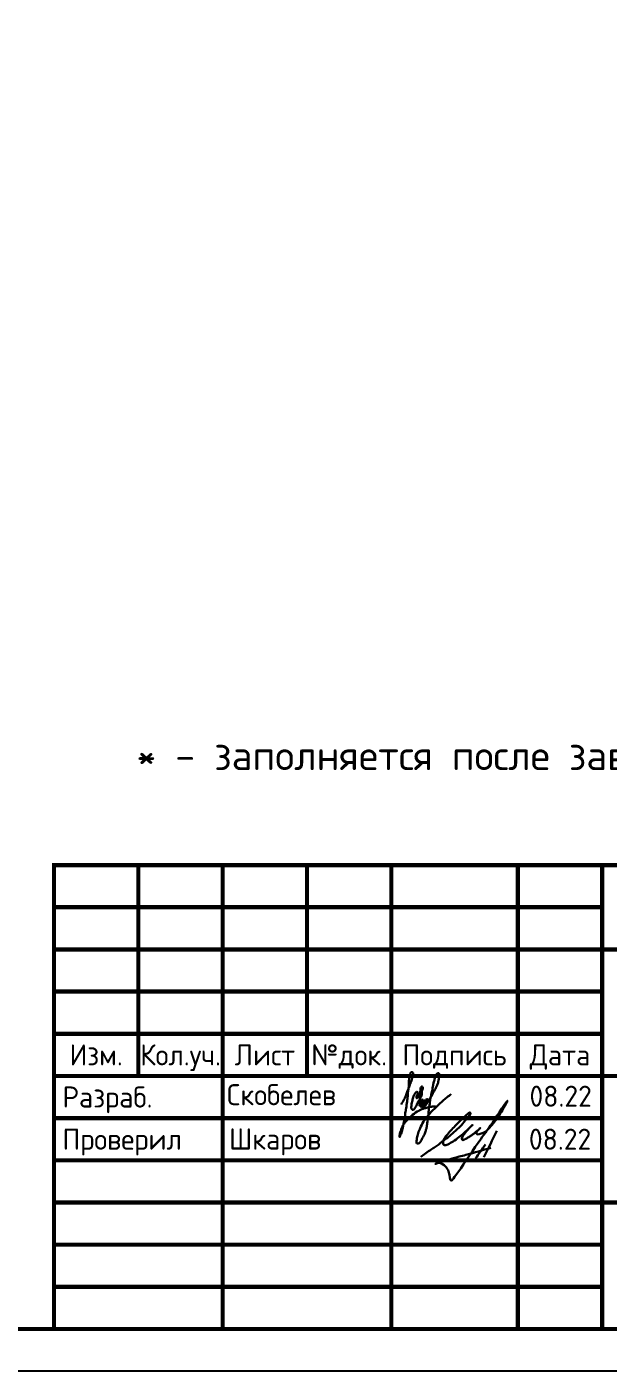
# Model space of a CAD drawing. Header units: millimetres. Extents: x 2079 to 5812, y 229 to 1012.
# Drawn here: x 4671.9 to 4740.8, y 591.7 to 751.1 of the extents above; entities that cross this region are included whole.
import ezdxf
from ezdxf.enums import TextEntityAlignment as Align

# ---------------------------------------------------------------- set-up
doc = ezdxf.new("R2010")
doc.units = ezdxf.units.MM
doc.layers.add('M-EQPM', color=50, linetype='Continuous', lineweight=18)
doc.styles.add('-ISOCPEUR-', font='isocpeur.ttf')
doc.styles.get("Standard").update_dxf_attribs({"font": 'GOST Common.ttf'})

# ---------------------------------------------------------------- blocks, each defined once
blk = doc.blocks.new('*U137')
blk.add_lwpolyline([(0, 123), (297, 123), (297, -297), (0, -297)], close=True)
at = {"const_width": 0.5}
blk.add_lwpolyline([(20, 118), (292, 118), (292, -292), (20, -292)], close=True, dxfattribs=at)
for points in [[(107, -292), (107, -237), (292, -237)], [(117, -237), (117, -262)], [(127, -237), (127, -292)], [(137, -237), (137, -262)], [(147, -237), (147, -292)], [(162, -237), (162, -292)], [(172, -237), (172, -292)], [(107, -242), (172, -242)], [(107, -247), (172, -247)], [(172, -247), (292, -247)], [(107, -252), (172, -252)], [(107, -257), (172, -257)], [(107, -262), (292, -262)], [(107, -267), (172, -267)], [(107, -272), (172, -272)], [(107, -277), (172, -277)], [(172, -277), (292, -277)], [(107, -282), (172, -282)], [(107, -287), (172, -287)]]:
    blk.add_lwpolyline(points, dxfattribs=at)
for s, p in [('Изм.', (112, -259.5)), ('Кол.уч.', (122, -259.5)), ('Лист', (132, -259.5)), ('№док.', (142, -259.5)), ('Подпись', (154.5, -259.5)), ('Дата', (167, -259.5))]:
    blk.add_text(s, height=2.5).set_placement(p, align=Align.MIDDLE_CENTER)
for s, p in [('Разраб.', (108, -264.5)), ('Проверил', (108, -269.5))]:
    blk.add_text(s, height=2.5).set_placement(p, align=Align.MIDDLE_LEFT)
blk.add_attdef('РАЗРАБОТАЛ', text='', height=2.5).set_placement((127.5, -264.22), align=Align.MIDDLE_LEFT)
at = {"flags": 8}
for tag, height, p in [('ДАТА', 2.5, (167.07, -264.4)), ('ЛИСТ', 3, (263.39, -271.92)), ('ЛИСТОВ', 3, (280.89, -271.92)), ('ФОРМАТ', 3, (257.97, -294.75))]:
    blk.add_attdef(tag, text='', height=height, dxfattribs=at).set_placement(p, align=Align.MIDDLE_CENTER)
blk.add_attdef('ПРОВЕРИЛ', (127.75, -270.73), '', height=2.5)
for tag, p in [('ТЕПЛОВЫЕ_СЕТИ_001', (193.44, -271)), ('ИМЯ_ЧЕРТЕЖА_001', (195.09, -285.55))]:
    blk.add_attdef(tag, p, '', height=3, dxfattribs=at)
blk = doc.blocks.new('Skobelev')
at = {"color": 177, "lineweight": 30, "true_color": 0x293189}
for points in [[(-1.68, -0.45), (-1.4, 0.04), (-1.22, 0.44), (-1.09, 0.78), (-1, 1.03), (-0.84, 1.44), (-0.74, 1.72), (-0.66, 2.01), (-0.6, 2.25), (-0.63, 2.46), (-0.71, 2.49), (-0.8, 2.44), (-0.87, 2.29), (-0.92, 2.05), (-0.97, 1.72), (-0.98, 1.38), (-1, 1.03), (-1.06, 0.66), (-1.08, 0.32), (-1.14, -0.18), (-1.22, -0.78), (-1.3, -1.21), (-1.35, -1.71), (-1.46, -2.17), (-1.52, -2.5), (-1.59, -2.81), (-1.65, -3.01), (-1.72, -3.2), (-1.78, -3.36), (-1.81, -3.4), (-1.83, -3.37), (-1.82, -3.24), (-1.79, -3.08), (-1.71, -2.85), (-1.66, -2.67), (-1.56, -2.43), (-1.36, -2.11), (-1.14, -1.87), (-0.64, -1.39), (-0.06, -1.01), (0.2, -0.88), (0.45, -0.79), (0.8, -0.7), (1.15, -0.64), (1.5, -0.65)], [(-0.21, 0.42), (-0.23, 0.43), (-0.26, 0.38), (-0.27, 0.3), (-0.27, 0.19), (-0.26, 0.12), (-0.2, 0.17), (-0.17, 0.3), (-0.15, 0.42), (-0.16, 0.56), (-0.21, 0.69), (-0.34, 0.65), (-0.44, 0.53), (-0.55, 0.31), (-0.63, 0.09), (-0.66, -0.09), (-0.71, -0.29), (-0.74, -0.51), (-0.76, -0.67), (-0.75, -0.82), (-0.67, -0.93), (-0.57, -0.93), (-0.43, -0.79), (-0.32, -0.59), (-0.21, -0.35), (-0.02, -0.02), (0.06, 0.12), (0.11, 0.23), (0.19, 0.45), (0.2, 0.67), (0.23, 0.85), (0.29, 1.09), (0.2, 1.19), (0.17, 1.17), (0.11, 1.08), (0.08, 0.9), (0.05, 0.69), (0.04, 0.41), (0.01, -0.02), (0.01, -0.21), (0, -0.33), (-0.02, -0.56), (0.01, -0.45), (0.06, -0.41), (0.17, -0.34), (0.24, -0.24), (0.29, -0.12), (0.28, -0.02), (0.21, 0), (0.17, -0.14), (0.14, -0.26), (0.12, -0.4), (0.1, -0.5), (0.12, -0.6), (0.17, -0.68), (0.27, -0.69), (0.34, -0.56), (0.41, -0.42), (0.47, -0.3), (0.5, -0.17), (0.47, -0.07), (0.43, -0.07), (0.39, -0.1), (0.35, -0.2), (0.32, -0.32), (0.3, -0.46), (0.3, -0.55), (0.31, -0.64), (0.36, -0.67), (0.42, -0.65), (0.47, -0.6), (0.51, -0.51), (0.56, -0.41), (0.59, -0.31), (0.63, -0.2), (0.67, -0.11), (0.71, -0.01), (0.69, 0.04), (0.63, 0.03), (0.59, -0.04), (0.55, -0.13), (0.53, -0.2), (0.5, -0.3), (0.47, -0.4), (0.48, -0.47), (0.49, -0.54), (0.54, -0.55), (0.57, -0.48), (0.66, -0.35), (0.74, -0.17), (0.91, 0.06), (1.03, 0.25), (1.16, 0.48), (1.26, 0.66), (1.37, 0.87), (1.48, 1.07), (1.58, 1.31), (1.69, 1.6), (1.74, 1.88), (1.77, 2.12), (1.74, 2.38), (1.68, 2.4), (1.55, 2.32), (1.46, 2.17), (1.39, 1.94), (1.28, 1.6), (1.22, 1.32), (1.18, 1.03), (1.07, 0.58), (1.04, 0.34), (0.95, -0.07), (0.92, -0.36), (0.82, -0.98), (0.78, -1.51), (0.68, -2.13), (0.63, -2.56), (0.55, -2.82), (0.43, -3.16), (0.2, -3.59), (-0.03, -3.94), (-0.24, -3.97), (-0.27, -3.76), (-0.24, -3.49), (-0.14, -3.06), (0.06, -2.58), (0.34, -2), (0.65, -1.6), (1.06, -1.1), (1.63, -0.57), (2.11, -0.11), (2.86, 0.49)]]:
    blk.add_spline(points, degree=3, dxfattribs=at)
blk = doc.blocks.new('подпись')
at = {"lineweight": 30}
for points in [[(-0.82, -1.23), (-0.21, -0.8), (0.43, -0.36), (0.86, -0.08), (1.32, 0.25), (2, 0.77), (2.8, 1.4), (3.27, 1.83), (3.84, 2.36), (4.46, 3.07), (5.01, 3.73), (5.08, 3.95), (5.01, 4.03), (4.91, 4), (4.76, 3.88), (4.33, 3.49), (3.4, 2.58), (2.34, 1.43), (1.83, 0.48), (1.87, 0.23), (1.99, 0.16), (2.17, 0.16), (2.41, 0.25), (3.02, 0.6), (3.71, 1.09), (4.34, 1.62), (5.32, 2.55), (4.75, 1.98), (4.27, 1.36), (4.08, 1.05), (4.07, 0.85), (4.11, 0.78), (4.25, 0.78), (4.42, 0.84), (4.78, 1.05), (5.16, 1.3), (5.47, 1.51), (5.72, 1.73), (6.05, 1.99), (6.23, 2.18), (5.94, 1.88), (5.8, 1.63), (5.8, 1.5), (5.89, 1.44), (6.13, 1.46), (6.57, 1.6), (6.9, 1.79), (7.5, 2.39), (8.04, 3.08), (8.61, 3.92), (9.15, 4.76), (9.43, 5.33), (8, 3.26), (6.29, 0.88), (3.58, -3.07), (3.05, -3.8), (2.85, -4.05), (2.49, -2.98), (2.12, -2.39), (1.3, -1.96), (1.02, -2.03), (2.91, -1.44), (4.7, -0.96), (7.51, -0.15)], [(8.19, 1.85), (6.68, -1.27)], [(6.86, 0.23), (5.67, -1.43)]]:
    blk.add_spline(points, degree=3, dxfattribs=at)
blk = doc.blocks.new('Подпись Леха')
at = {"color": 18, "true_color": 0x000000}
blk.add_blockref('подпись', (2.7, 0.11), dxfattribs=at)
blk = doc.blocks.new('Подписи')
blk.add_blockref('Подпись Леха', (2009.44, 1828.93))
at = {"layer": 'M-EQPM', "lineweight": 50, "xscale": 1.307815025212856, "yscale": 1.307815025212856, "zscale": 1.307815025212856}
blk.add_blockref('Skobelev', (2011.19, 1834.6), dxfattribs=at)

msp = doc.modelspace()

# ---------------------------------------------------------------- block references
ref = msp.add_blockref('*U137', (4568.088, 888.737))
ref.add_attrib('ДАТА', '08.22', dxfattribs={"height": 2.5}).set_placement((4735.162, 624.335), align=Align.MIDDLE_CENTER)
ref.add_attrib('РАЗРАБОТАЛ', 'Скобелев', dxfattribs={"height": 2.5}).set_placement((4695.588, 624.513), align=Align.MIDDLE_LEFT)
ref.add_attrib('ПРОВЕРИЛ', 'Шкаров', (4695.837, 618.008), dxfattribs={"height": 2.5})
msp.add_blockref('Подписи', (2707.248, -1210.664))

# ---------------------------------------------------------------- texts
at = {"insert": (4629.503, 666.499), "char_height": 3.5, "attachment_point": 1, "style": '-ISOCPEUR-'}
msp.add_mtext_dynamic_manual_height_columns('\\pi55.34242;* - заполняется после завершения монтажных работ', width=228.30038, gutter_width=17.5, heights=[0], dxfattribs=at)
at = {"lineweight": 50, "insert": (4735.088, 619.237), "char_height": 2.5, "attachment_point": 5}
msp.add_mtext_dynamic_manual_height_columns('08.22', width=10, gutter_width=12.5, heights=[0], dxfattribs=at)

doc.saveas('drawing.dxf')
